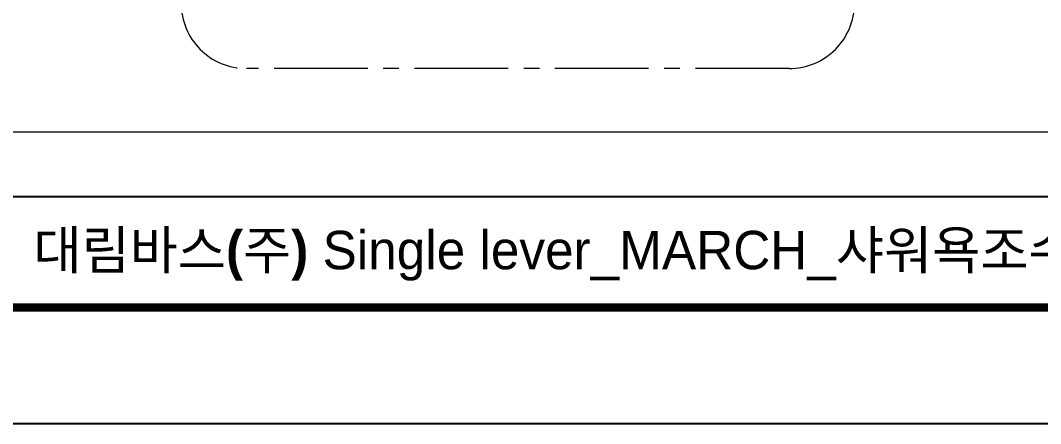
# Model space of a CAD drawing. Header units: millimetres. Extents: x 1122 to 8358, y -1894 to -296.
# Drawn here: x 7446.4 to 7757.8, y -1122.6 to -999.6 of the extents above; entities that cross this region are included whole.
import ezdxf

# ---------------------------------------------------------------- set-up
doc = ezdxf.new("R2010")
doc.units = ezdxf.units.MM
doc.header["$LTSCALE"] = 3
doc.linetypes.add('DLB3013-CR2S_시공도$0$CENTER2', pattern=[28.575, 19.05, -3.175, 3.175, -3.175])
doc.layers.add('DLB3013-CR2S_시공도$0$Cneter', color=1, linetype='DLB3013-CR2S_시공도$0$CENTER2', lineweight=13)
doc.layers.add('DLB3013-CR2S_시공도$0$치수선', color=7, linetype='Continuous', lineweight=20)
doc.styles.add('DLB3013-CR2S_시공도$0$Daelim Dimension', font='')
doc.styles.get('DLB3013-CR2S_시공도$0$Daelim Dimension').set_extended_font_data('나눔고딕')

msp = doc.modelspace()

# ---------------------------------------------------------------- linework, layer by layer
at = {"color": 5}
msp.add_line((7247.78, -1053.31), (8156.37, -1053.31), dxfattribs=at)
at = {"ltscale": 0.5}
msp.add_lwpolyline([(7229.64, -1122.59), (8358.04, -1122.59), (8358.04, -295.79), (7229.64, -295.79)], close=True, dxfattribs=at)
at = {"color": 5, "linetype": 'ByBlock', "lineweight": 200, "const_width": 2.6}
msp.add_lwpolyline([(7247.78, -1087.18), (8339.78, -1087.18), (8339.78, -314.98), (7247.78, -314.98)], close=True, dxfattribs=at)
at = {"layer": 'DLB3013-CR2S_시공도$0$Cneter', "lineweight": 5, "ltscale": 0.5}
msp.add_line((7680.99, -1014.3), (7515.43, -1014.3), dxfattribs=at)
msp.add_arc((7515.43, -994.3), 20, 180, 270, dxfattribs=at)
at = {"layer": 'DLB3013-CR2S_시공도$0$Cneter', "ltscale": 0.5}
msp.add_arc((7680.99, -994.3), 20, 270, 0, dxfattribs=at)
at = {"layer": 'DLB3013-CR2S_시공도$0$치수선'}
msp.add_line((8047.81, -1033.73), (7332.44, -1033.73), dxfattribs=at)

# ---------------------------------------------------------------- texts
at = {"color": 2, "insert": (7450.36, -1063.79), "char_height": 11.7115, "width": 518.4179, "attachment_point": 1, "style": 'DLB3013-CR2S_시공도$0$Daelim Dimension'}
msp.add_mtext('{\\fPretendard Variable SemiBold|b0|i0|c129|p2;대림바스(주)} Single lever_MARCH_샤워욕조수전_DL B5413', dxfattribs=at)

doc.saveas('drawing.dxf')
